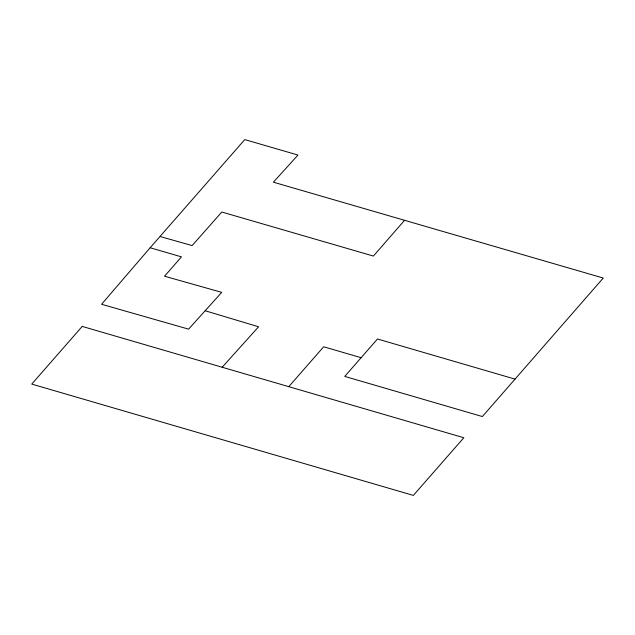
<?xml version="1.0" encoding="UTF-8"?>
<svg xmlns="http://www.w3.org/2000/svg" width="635" height="635" viewBox="0 0 635 635"><rect width="100%" height="100%" fill="white"/><g stroke="black" fill="none" stroke-linecap="round" stroke-linejoin="round"><path stroke-width="0.95" d="M150.154 247.745L101.584 304.284L188.603 329.144L221.71 292.362L164.544 276.217L181.467 256.873L150.154 247.745L244.769 139.597L297.966 155.051L273.399 182.189L603.25 278.043L482.37 416.552L344.749 376.412L377.492 338.995L515.112 379.143M404.566 220.305L373.396 256.064L221.813 212.019L192.119 245.586L160.25 236.577M288.774 386.667L323.675 346.781L361.117 357.703M222.179 367.244L258.588 326.779L205.161 310.753M82.225 326.414L31.75 384.088L413.361 495.403L463.836 437.737L82.225 326.414"/></g></svg>
